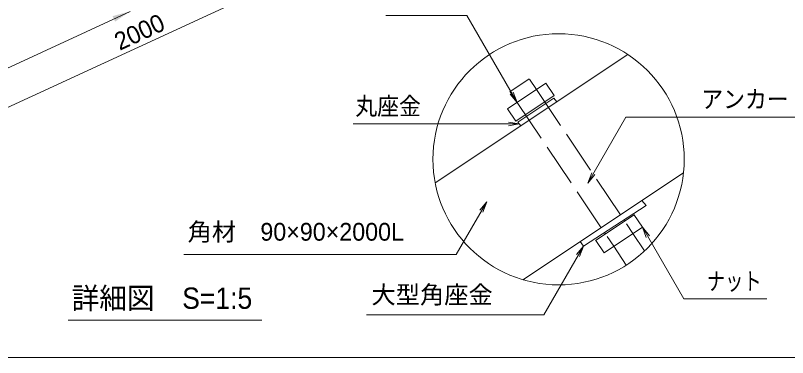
# Model space of a CAD drawing. Units: millimetres, scale not verified, with parts at other scales. Extents: x 200 to 8200, y 200 to 5740.
# Drawn here: x 2031 to 4180, y 200 to 1153 of the extents above; entities that cross this region are included whole.
import ezdxf
from ezdxf.enums import TextEntityAlignment as Align

# ---------------------------------------------------------------- set-up
doc = ezdxf.new("R2010")
doc.units = ezdxf.units.MM
doc.header["$LTSCALE"] = 20
doc.linetypes.add('DASHED', pattern=[7.5, 6, -1.5])
for name, color, linetype, lineweight in [('アンカー', 7, 'Continuous', 18), ('ナット', 7, 'Continuous', 18), ('図形枠', 7, 'Continuous', 15), ('図面枠-A3', 7, 'Continuous', 20), ('寸法', 7, 'Continuous', 13), ('引出線', 7, 'Continuous', 13), ('縮尺', 7, 'Continuous', 15), ('角材', 7, 'Continuous', 18), ('階段本体', 7, 'Continuous', 18)]:
    doc.layers.add(name, color=color, linetype=linetype, lineweight=lineweight)
doc.layers.add('文字', color=7, linetype='Continuous')
doc.styles.add('ＭＳ Ｐゴシック', font='')
doc.styles.get('ＭＳ Ｐゴシック').set_extended_font_data('MS PGothic')

# ---------------------------------------------------------------- blocks, each defined once
blk = doc.blocks.new('open_arrow')
at = {"color": 0, "linetype": 'Continuous', "lineweight": -2}
blk.add_lwpolyline([(7.5, 1.25), (0, 0), (7.5, -1.25)], dxfattribs=at)
blk = doc.blocks.new('filled_arrow')
at = {"color": 0, "linetype": 'Continuous', "lineweight": -2}
blk.add_solid([(7.5, 1.25), (0, 0), (7.5, -1.25)], dxfattribs=at)

msp = doc.modelspace()

# ---------------------------------------------------------------- linework, layer by layer
at = {"layer": 'アンカー', "linetype": 'DASHED', "lineweight": 9}
for p, q in [((3481.17, 946.35), (3749.9, 545.67)), ((3427.69, 910.49), (3696.42, 509.81)), ((3749.9, 545.67), (3782.45, 497.13)), ((3696.42, 509.81), (3731.51, 457.49))]:
    msp.add_line(p, q, dxfattribs=at)
at = {"layer": 'ナット'}
for p, q in [((3407.56, 939.59), (3461.55, 975.8)), ((3461.68, 975.41), (3481.17, 946.35)), ((3507.4, 963.94), (3400.5, 892.25)), ((3507.12, 964.5), (3530.63, 929.43)), ((3408.2, 939.55), (3427.69, 910.49)), ((3530.41, 929.77), (3423.99, 858.4)), ((3429.86, 855.63), (3529.87, 922.32)), ((3504.12, 912.14), (3507.36, 907.31)), ((3537.76, 912.24), (3529.87, 922.32)), ((3401.05, 892.62), (3423.99, 858.4)), ((3450.64, 876.27), (3453.78, 871.59)), ((3437.6, 845.44), (3429.86, 855.63)), ((3775.11, 637.34), (3786.73, 623.6)), ((3753.08, 597.42), (3646.19, 525.72)), ((3724.65, 583.32), (3726.95, 579.89)), ((3752.8, 597.97), (3776.32, 562.91)), ((3776.09, 563.24), (3669.68, 491.87)), ((3670.63, 548.26), (3673.47, 544.02)), ((3612.25, 510.38), (3603, 523)), ((3646.73, 526.09), (3669.68, 491.87))]:
    msp.add_line(p, q, dxfattribs=at)
at = {"layer": '図形枠'}
msp.add_circle((3543.14, 752.08), 349.67, dxfattribs=at)
at = {"layer": '図面枠-A3'}
msp.add_lwpolyline([(200, 200), (8200, 200), (8200, 5740), (200, 5740)], close=True, dxfattribs=at)
at = {"layer": '寸法', "lineweight": 18}
for p, q in [((1484.37, 653.65), (3299.9, 1492.61)), ((1622.87, 827.81), (2350.66, 1164.13))]:
    msp.add_line(p, q, dxfattribs=at)
at = {"layer": '引出線'}
for points in [[(3427.69, 910.49), (3288.08, 1152.3), (3062, 1152.3)], [(3624.54, 685.86), (3730.34, 869.13), (4201.52, 869.13)], [(3433.73, 850.54), (3283.02, 850.54), (2971.31, 850.54)], [(3343.1, 633.69), (3258.29, 486.79), (2500.09, 486.79)], [(3776.32, 562.91), (3891.16, 363.99), (4122.09, 363.99)], [(3612.25, 510.38), (3501.65, 318.82), (3008.77, 318.82)]]:
    msp.add_lwpolyline(points, dxfattribs=at)
at = {"layer": '縮尺'}
msp.add_line((2178.67, 304.49), (2716.87, 304.49), dxfattribs=at)
at = {"layer": '角材'}
for p, q in [((3199.63, 686.74), (3735.57, 1044.03)), ((3443.69, 416.85), (3890.81, 714.79))]:
    msp.add_line(p, q, dxfattribs=at)
at = {"layer": '階段本体'}
msp.add_line((3786.73, 623.6), (3612.25, 510.38), dxfattribs=at)

# ---------------------------------------------------------------- block references
at = {"layer": '寸法', "lineweight": 18, "xscale": 6.67, "yscale": 6.67, "rotation": 204.8}
msp.add_blockref('filled_arrow', (2350.66, 1164.13), dxfattribs=at)
at = {"layer": '引出線', "xscale": 4, "yscale": 4}
for p, rotation in [((3427.69, 910.49), 120), ((3433.73, 850.54), 180), ((3624.54, 685.86), 60), ((3343.1, 633.69), 240), ((3776.32, 562.91), 300), ((3612.25, 510.38), 240)]:
    msp.add_blockref('open_arrow', p, dxfattribs=dict(at, rotation=rotation))

# ---------------------------------------------------------------- texts
at = {"layer": '寸法', "style": 'ＭＳ Ｐゴシック'}
msp.add_text('2000', height=49.49, rotation=24.802, dxfattribs=at).set_placement((2376.61, 1106.72), align=Align.MIDDLE_CENTER)
at = {"layer": '文字', "style": 'ＭＳ Ｐゴシック'}
for s, width, p in [('アンカー', 0.9, (3940.26, 879.96)), ('丸座金\u3000', 0.9, (2977.44, 860.7)), ('ナット', 0.75, (3956.01, 373.1))]:
    msp.add_text(s, height=49.49, dxfattribs=dict(at, width=width)).set_placement(p, align=Align.BOTTOM_LEFT)
for s, p in [('角材\u300090×90×2000L', (2510.55, 510.65)), ('大型角座金', (3022.25, 335.55))]:
    msp.add_text(s, height=49.49, dxfattribs=at).set_placement(p, align=Align.BOTTOM_LEFT)
at = {"layer": '縮尺', "style": 'ＭＳ Ｐゴシック', "width": 0.95}
msp.add_text('詳細図\u3000S=1:5', height=59.38, dxfattribs=at).set_placement((2187.72, 317.88), align=Align.BOTTOM_LEFT)

doc.saveas('drawing.dxf')
